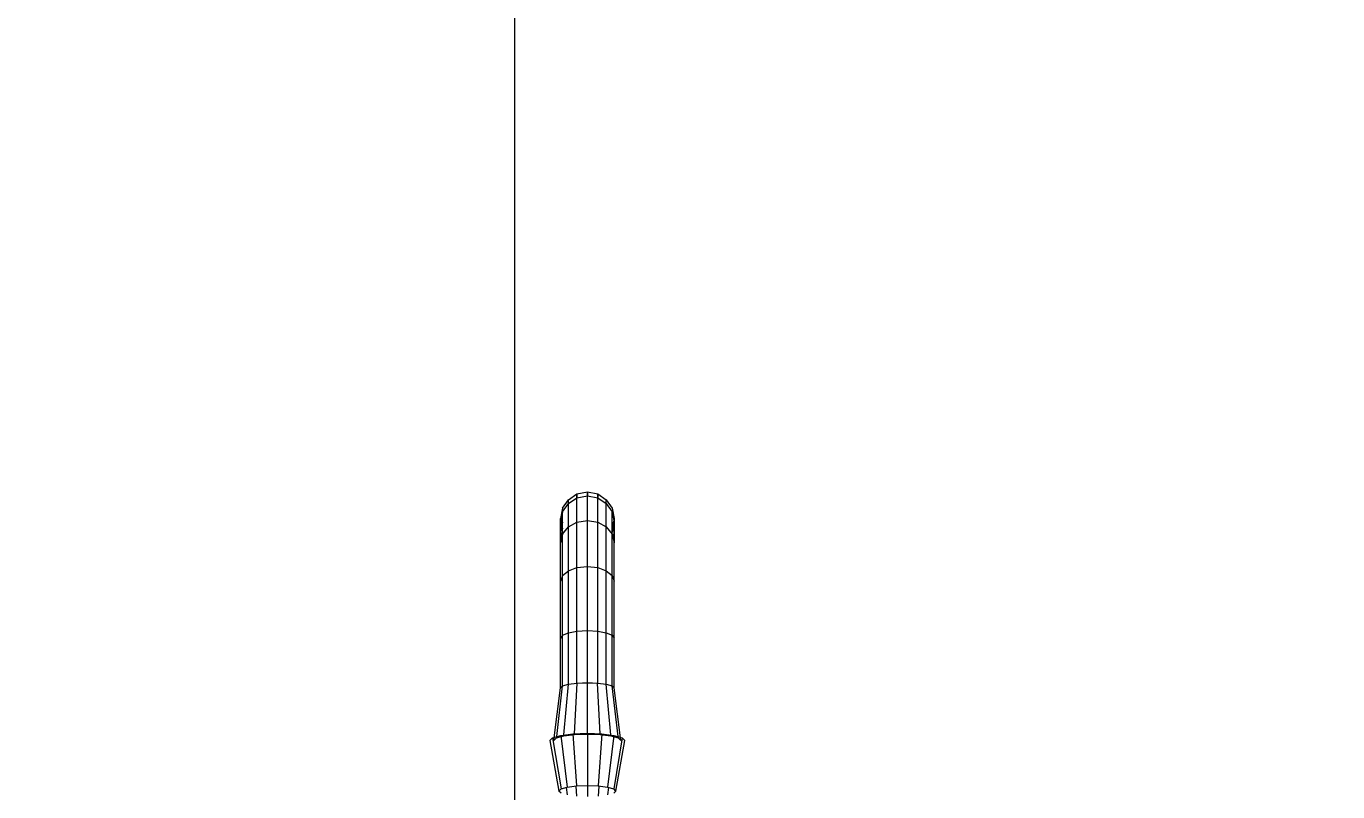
# Model space of a CAD drawing. Header units: inches. Extents: x 22 to 382261, y 22 to 371281.
# Drawn here: x 77154.6 to 77542.4, y 139954.1 to 140180.7 of the extents above; entities that cross this region are included whole.
import ezdxf

# ---------------------------------------------------------------- set-up
doc = ezdxf.new("R2010")
doc.units = ezdxf.units.IN
doc.header["$MEASUREMENT"] = 0
for name, color, linetype, lineweight in [('A-ANNO-DIMS', 211, 'Continuous', 9), ('G-IMPT', 8, 'Continuous', 9), ('Q-CASE', 31, 'Continuous', 9)]:
    doc.layers.add(name, color=color, linetype=linetype, lineweight=lineweight)
doc.styles.add('Arial_B_2', font='arialbd.ttf', dxfattribs={"height": 270.833333})
doc.dimstyles.new('2_2', dxfattribs={"dimscale": 304.8, "dimtxt": 267.818092, "dimasz": 0.227865, "dimexe": 1.377953, "dimexo": 0.0625, "dimgap": 0.287073, "dimtad": 1, "dimdec": 0, "dimzin": 0, "dimdsep": 46, "dimtxsty": 'Arial_B_2', "dimblk1": 'OBLIQUE', "dimblk2": 'OBLIQUE', "dimsah": 1, "dimcen": 0.09, "dimdle": 0.574147, "dimazin": 0, "dimtfac": 1, "dimtdec": 4, "dimtix": 1, "dimtmove": 0, "dimatfit": 3, "dimfxl": 0.574147, "dimfxlon": 1, "dimtvp": 1, "dimtolj": 1, "dimtzin": 0, "dimlwd": 18, "dimlwe": 18, "dimarcsym": 2})

# ---------------------------------------------------------------- blocks, each defined once
blk = doc.blocks.new('Modern_Vanity_9451 - Modern Vanity-784097-Section B-B')
at = {"layer": 'G-IMPT'}
for p, q in [((-11434.1, 1460.2), (-11431.58, 1461.89)), ((-11431.58, 1461.89), (-11428.49, 1462.51)), ((-11431.58, 1460.71), (-11431.58, 1461.89)), ((-11431.58, 1461.89), (-11431.58, 1460.71)), ((-11428.49, 1462.51), (-11425.4, 1461.89)), ((-11428.49, 1461.31), (-11428.49, 1462.51)), ((-11428.49, 1462.51), (-11428.49, 1461.31)), ((-11425.4, 1461.89), (-11422.88, 1460.2)), ((-11425.4, 1460.71), (-11425.4, 1461.89)), ((-11425.4, 1461.89), (-11425.4, 1460.71)), ((-11435.81, 1457.68), (-11434.1, 1460.2)), ((-11435.81, 1456.6), (-11434.1, 1459.05)), ((-11434.1, 1459.05), (-11431.58, 1460.71)), ((-11434.1, 1459.05), (-11434.1, 1460.2)), ((-11434.1, 1452.12), (-11434.1, 1459.05)), ((-11431.58, 1460.71), (-11428.49, 1461.31)), ((-11431.58, 1453.53), (-11431.58, 1460.71)), ((-11428.49, 1454.04), (-11428.49, 1461.31)), ((-11428.49, 1461.31), (-11425.4, 1460.71)), ((-11425.4, 1453.53), (-11425.4, 1460.71)), ((-11425.4, 1460.71), (-11422.88, 1459.05)), ((-11422.88, 1460.2), (-11421.18, 1457.68)), ((-11422.88, 1459.05), (-11422.88, 1460.2)), ((-11422.88, 1452.12), (-11422.88, 1459.05)), ((-11422.88, 1459.05), (-11421.18, 1456.6)), ((-11435.81, 1457.68), (-11436.43, 1454.61)), ((-11435.81, 1456.6), (-11436.43, 1453.59)), ((-11436.43, 1453.59), (-11436.43, 1454.61)), ((-11436.43, 1454.61), (-11435.81, 1451.54)), ((-11436.43, 1454.61), (-11436.43, 1450.68)), ((-11435.81, 1450.03), (-11435.81, 1456.6)), ((-11421.18, 1457.68), (-11420.55, 1454.61)), ((-11421.18, 1450.03), (-11421.18, 1456.6)), ((-11421.18, 1456.6), (-11420.55, 1453.59)), ((-11420.55, 1454.61), (-11421.18, 1451.54)), ((-11420.55, 1453.59), (-11420.55, 1454.61)), ((-11420.55, 1454.61), (-11420.55, 1450.68)), ((-11436.43, 1447.48), (-11436.43, 1453.59)), ((-11436.43, 1453.59), (-11435.81, 1450.59)), ((-11435.81, 1453.5), (-11436.43, 1450.68)), ((-11436.43, 1450.68), (-11436.43, 1447.48)), ((-11436.43, 1450.68), (-11436.06, 1449)), ((-11435.81, 1450.03), (-11434.1, 1452.12)), ((-11434.1, 1452.12), (-11431.58, 1453.53)), ((-11434.1, 1439.17), (-11434.1, 1452.12)), ((-11431.58, 1453.53), (-11428.49, 1454.04)), ((-11431.58, 1440.1), (-11431.58, 1453.53)), ((-11428.49, 1440.44), (-11428.49, 1454.04)), ((-11428.49, 1454.04), (-11425.4, 1453.53)), ((-11425.4, 1440.1), (-11425.4, 1453.53)), ((-11425.4, 1453.53), (-11422.88, 1452.12)), ((-11422.88, 1439.17), (-11422.88, 1452.12)), ((-11422.88, 1452.12), (-11421.18, 1450.03)), ((-11420.55, 1453.59), (-11421.18, 1450.59)), ((-11421.18, 1453.5), (-11420.55, 1450.68)), ((-11420.55, 1450.68), (-11420.93, 1449)), ((-11420.55, 1447.48), (-11420.55, 1453.59)), ((-11420.55, 1450.68), (-11420.55, 1447.48)), ((-11435.81, 1450.03), (-11436.43, 1447.48)), ((-11436.43, 1436.09), (-11436.43, 1447.48)), ((-11435.81, 1437.78), (-11435.81, 1450.03)), ((-11421.18, 1437.78), (-11421.18, 1450.03)), ((-11421.18, 1450.03), (-11420.55, 1447.48)), ((-11420.55, 1436.09), (-11420.55, 1447.48)), ((-11435.81, 1437.78), (-11434.1, 1439.17)), ((-11434.1, 1439.17), (-11431.58, 1440.1)), ((-11434.1, 1420.84), (-11434.1, 1439.17)), ((-11431.58, 1440.1), (-11428.49, 1440.44)), ((-11431.58, 1421.32), (-11431.58, 1440.1)), ((-11428.49, 1421.5), (-11428.49, 1440.44)), ((-11428.49, 1440.44), (-11425.4, 1440.1)), ((-11425.4, 1421.32), (-11425.4, 1440.1)), ((-11425.4, 1440.1), (-11422.88, 1439.17)), ((-11422.88, 1420.84), (-11422.88, 1439.17)), ((-11422.88, 1439.17), (-11421.18, 1437.78)), ((-11435.81, 1437.78), (-11436.43, 1436.09)), ((-11436.43, 1419.27), (-11436.43, 1436.09)), ((-11435.81, 1420.14), (-11435.81, 1437.78)), ((-11421.18, 1420.14), (-11421.18, 1437.78)), ((-11421.18, 1437.78), (-11420.55, 1436.09)), ((-11420.55, 1419.27), (-11420.55, 1436.09)), ((-11435.81, 1420.14), (-11436.43, 1419.27)), ((-11436.43, 1404.55), (-11436.43, 1419.27)), ((-11435.81, 1420.14), (-11434.1, 1420.84)), ((-11435.81, 1405.13), (-11435.81, 1420.14)), ((-11434.1, 1420.84), (-11431.58, 1421.32)), ((-11434.1, 1405.61), (-11434.1, 1420.84)), ((-11431.58, 1421.32), (-11428.49, 1421.5)), ((-11431.58, 1405.93), (-11431.58, 1421.32)), ((-11428.49, 1406.04), (-11428.49, 1421.5)), ((-11428.49, 1421.5), (-11425.4, 1421.32)), ((-11425.4, 1405.93), (-11425.4, 1421.32)), ((-11425.4, 1421.32), (-11422.88, 1420.84)), ((-11422.88, 1405.61), (-11422.88, 1420.84)), ((-11422.88, 1420.84), (-11421.18, 1420.14)), ((-11421.18, 1405.13), (-11421.18, 1420.14)), ((-11421.18, 1420.14), (-11420.55, 1419.27)), ((-11420.55, 1404.55), (-11420.55, 1419.27)), ((-11438.37, 1388.96), (-11436.43, 1404.55)), ((-11437.56, 1390.12), (-11435.83, 1405.13)), ((-11436.43, 1404.55), (-11435.83, 1405.13)), ((-11436.43, 1404.55), (-11435.81, 1405.13)), ((-11435.81, 1405.13), (-11434.1, 1405.62)), ((-11435.81, 1405.13), (-11434.1, 1405.61)), ((-11435.45, 1390.58), (-11434.1, 1405.62)), ((-11434.1, 1405.62), (-11431.58, 1405.94)), ((-11434.1, 1405.61), (-11431.58, 1405.93)), ((-11432.26, 1390.94), (-11431.53, 1405.95)), ((-11431.58, 1405.93), (-11428.49, 1406.04)), ((-11431.53, 1405.95), (-11428.49, 1406.06)), ((-11428.49, 1406.06), (-11425.45, 1405.95)), ((-11428.49, 1391.08), (-11428.49, 1406.06)), ((-11428.49, 1406.04), (-11425.4, 1405.93)), ((-11424.72, 1390.94), (-11425.45, 1405.95)), ((-11425.4, 1405.94), (-11422.88, 1405.62)), ((-11425.4, 1405.93), (-11422.88, 1405.61)), ((-11422.88, 1405.62), (-11421.18, 1405.13)), ((-11421.53, 1390.58), (-11422.88, 1405.62)), ((-11422.88, 1405.61), (-11421.18, 1405.13)), ((-11420.55, 1404.55), (-11421.18, 1405.13)), ((-11420.55, 1404.55), (-11421.16, 1405.13)), ((-11419.42, 1390.12), (-11421.16, 1405.13)), ((-11418.62, 1388.96), (-11420.55, 1404.55)), ((-11439.6, 1388.96), (-11438.76, 1389.78)), ((-11439.6, 1388.96), (-11436.92, 1374)), ((-11438.76, 1389.78), (-11436.35, 1390.46)), ((-11438.76, 1389.78), (-11436.28, 1374.62)), ((-11438.37, 1388.96), (-11437.61, 1389.69)), ((-11437.61, 1389.69), (-11435.47, 1390.3)), ((-11436.35, 1390.46), (-11432.74, 1390.92)), ((-11436.35, 1390.46), (-11434.45, 1375.14)), ((-11435.47, 1390.3), (-11432.27, 1390.7)), ((-11432.74, 1390.92), (-11428.49, 1391.08)), ((-11432.74, 1390.92), (-11431.72, 1375.49)), ((-11432.27, 1390.7), (-11428.49, 1390.85)), ((-11428.49, 1391.08), (-11424.24, 1390.92)), ((-11428.49, 1391.08), (-11428.49, 1375.61)), ((-11428.49, 1390.85), (-11424.71, 1390.7)), ((-11424.24, 1390.92), (-11425.27, 1375.49)), ((-11424.71, 1390.7), (-11421.51, 1390.3)), ((-11424.24, 1390.92), (-11420.63, 1390.46)), ((-11420.63, 1390.46), (-11422.53, 1375.14)), ((-11421.51, 1390.3), (-11419.37, 1389.69)), ((-11418.23, 1389.78), (-11420.71, 1374.62)), ((-11420.63, 1390.46), (-11418.23, 1389.78)), ((-11420.07, 1374), (-11417.38, 1388.96)), ((-11418.62, 1388.96), (-11419.37, 1389.69)), ((-11417.38, 1388.96), (-11418.23, 1389.78)), ((-11436.92, 1374), (-11436.28, 1374.62)), ((-11436.28, 1373.39), (-11436.92, 1374)), ((-11436.28, 1374.62), (-11434.45, 1375.14)), ((-11434.73, 1375.06), (-11434.45, 1372.87)), ((-11434.45, 1375.14), (-11431.72, 1375.49)), ((-11431.93, 1375.46), (-11431.72, 1372.52)), ((-11431.72, 1375.49), (-11428.49, 1375.61)), ((-11428.49, 1375.61), (-11425.27, 1375.49)), ((-11428.49, 1375.61), (-11428.49, 1372.4)), ((-11425.27, 1375.49), (-11422.53, 1375.14)), ((-11425.06, 1375.46), (-11425.27, 1372.52)), ((-11422.53, 1375.14), (-11420.71, 1374.62)), ((-11422.25, 1375.06), (-11422.53, 1372.87)), ((-11420.07, 1374), (-11420.71, 1374.62)), ((-11420.07, 1374), (-11420.71, 1373.39))]:
    blk.add_line(p, q, dxfattribs=at)
blk = doc.blocks.new('_Oblique')
at = {"color": 0, "linetype": 'ByBlock', "lineweight": -2}
blk.add_line((-0.5, -0.5), (0.5, 0.5), dxfattribs=at)
blk = doc.blocks.new('*D5267')
at = {"layer": 'A-ANNO-DIMS', "color": 0, "lineweight": 18, "transparency": 16777216}
for p, q in [((77299.04, 138705.35), (77299.04, 142955.35)), ((77218.09, 142780.35), (77719.04, 142780.35)), ((77218.09, 138880.35), (77719.04, 138880.35))]:
    blk.add_line(p, q, dxfattribs=at)
at = {"layer": 'Defpoints', "color": 0, "transparency": 16777216}
for p in [(77199.04, 142780.35), (77299.04, 142780.35), (77199.04, 138880.35)]:
    blk.add_point(p, dxfattribs=at)
at = {"layer": 'A-ANNO-DIMS', "color": 0, "lineweight": 18, "transparency": 16777216, "xscale": 69.45312499999999, "yscale": 69.45312499999999, "zscale": 69.45312499999999}
for p, rotation in [((77299.04, 142780.35), 90), ((77299.04, 138880.35), 270)]:
    blk.add_blockref('_Oblique', p, dxfattribs=dict(at, rotation=rotation))
at = {"layer": 'A-ANNO-DIMS', "color": 0, "lineweight": 18, "transparency": 16777216, "insert": (77073.17, 140830.35), "char_height": 270.833, "width": 559.6852, "attachment_point": 5, "rotation": 90, "style": 'Arial_B_2'}
blk.add_mtext('\\A1;3900', dxfattribs=at)

msp = doc.modelspace()

# ---------------------------------------------------------------- block references
at = {"layer": 'Q-CASE'}
msp.add_blockref('Modern_Vanity_9451 - Modern Vanity-784097-Section B-B', (88749, 138580.35), dxfattribs=at)

# ---------------------------------------------------------------- dimensions: what is measured, and where the dimension line sits
at = {"layer": 'A-ANNO-DIMS', "lineweight": 18}
dim = msp.add_linear_dim(base=(77299.04, 142780.35), p1=(77199.04, 138880.35), p2=(77199.04, 142780.35), angle=90, dimstyle='2_2', override={"dimpost": '<>', "dimfxl": 3900}, dxfattribs=at)
dim.commit()
dim.dimension.update_dxf_attribs({"geometry": '*D5267', "text_midpoint": (77073.17, 140830.35)})

doc.saveas('drawing.dxf')
